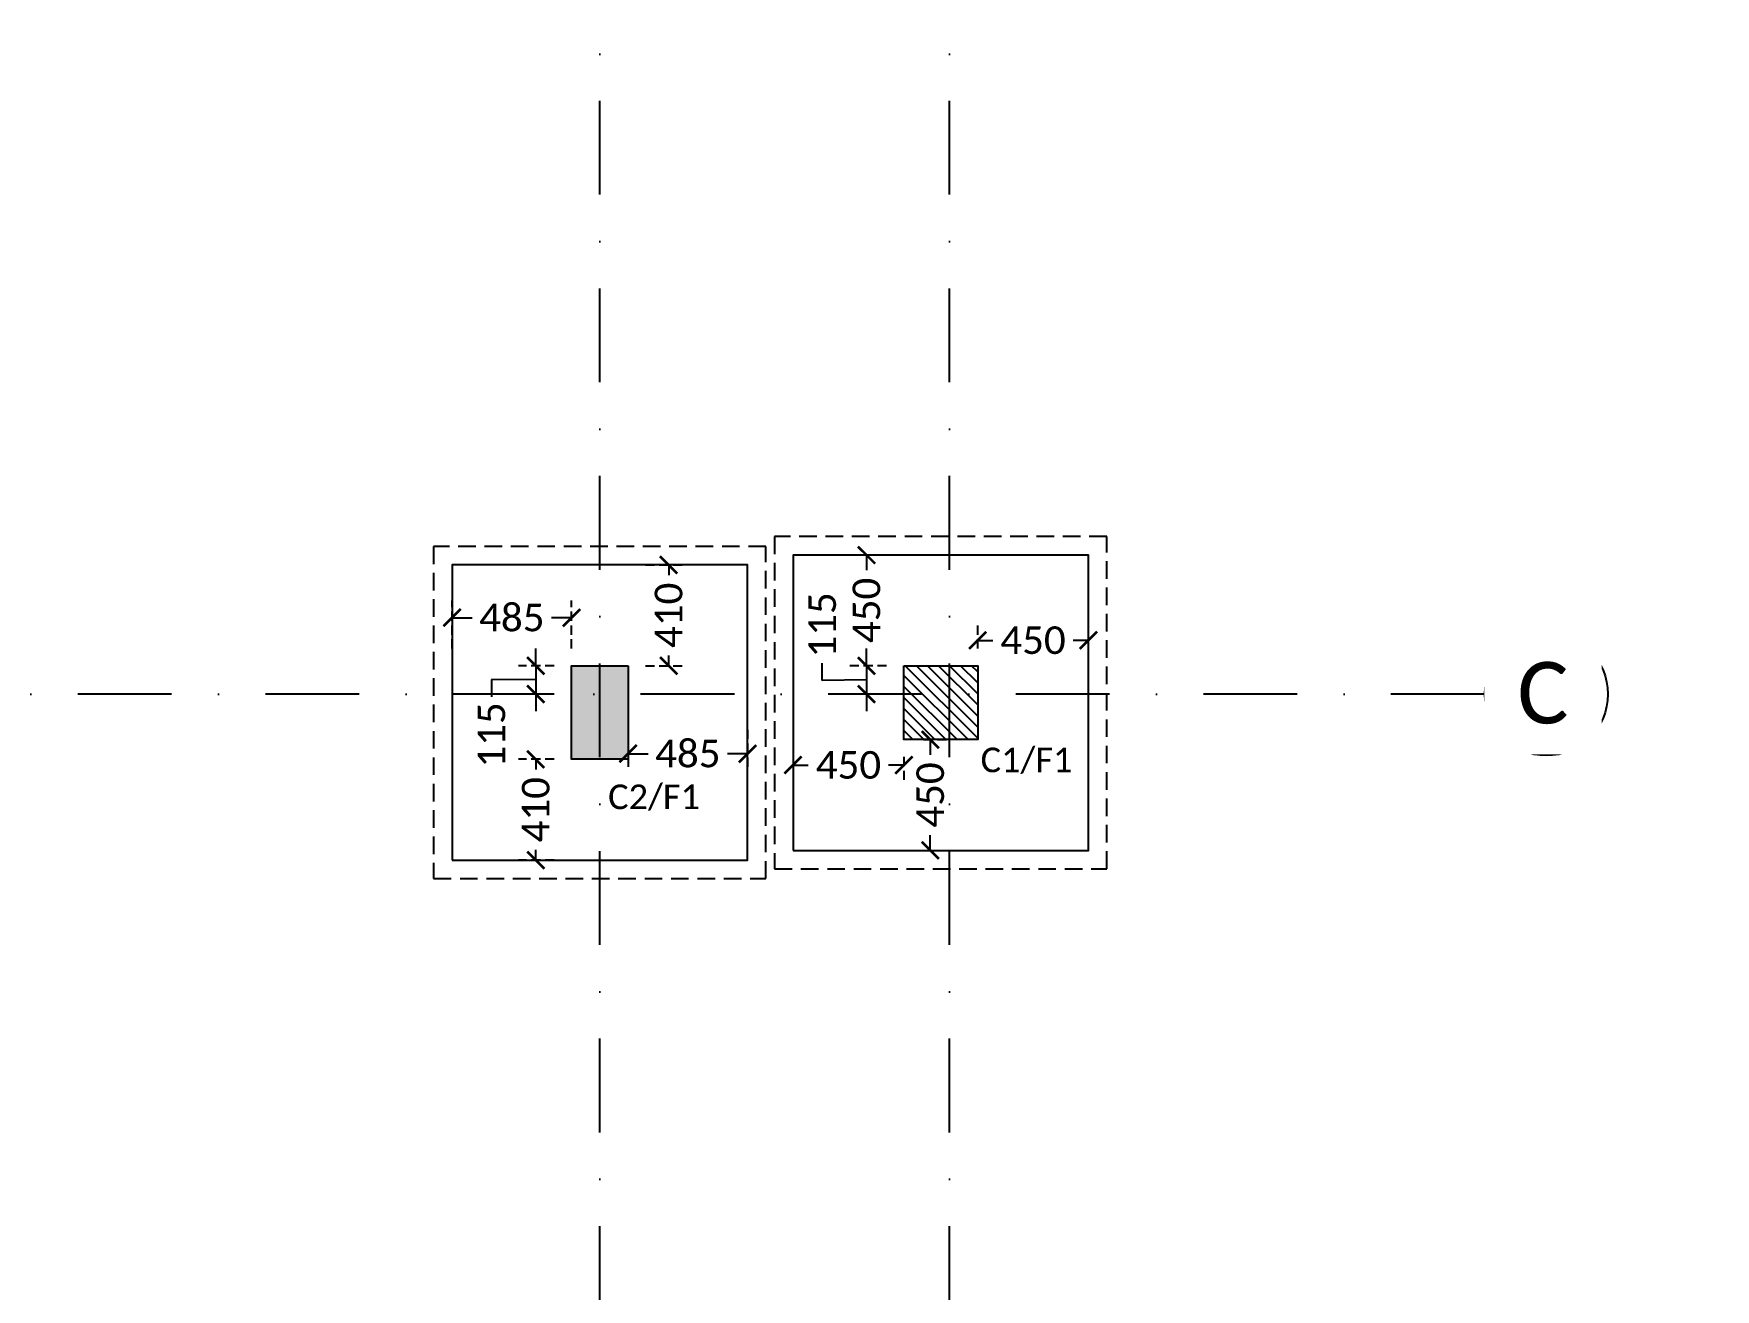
# Model space of a CAD drawing. Header units: millimetres. Extents: x -176651 to 954389, y -469666 to 486614.
# Drawn here: x 831647 to 838479, y 170606 to 175709 of the extents above; entities that cross this region are included whole.
import ezdxf
from ezdxf.xclip import XClip

# ---------------------------------------------------------------- set-up
doc = ezdxf.new("R2010")
doc.units = ezdxf.units.MM
doc.header["$LTSCALE"] = 150
doc.header["$XCLIPFRAME"] = 2
for name, pattern in [('1625E_Grid$0$DASHDOTX2', [50.8, 25.4, -12.7, 0, -12.7]), ('3BHK-W(SB)$0$HIDDEN', [0.375, 0.25, -0.125]), ('HIDDEN2', [4.7625, 3.175, -1.5875])]:
    doc.linetypes.add(name, pattern=pattern)
for name, color, linetype in [('1625E_Columns$0$ad-Column', 3, 'Continuous'), ('1625E_Columns$0$ad-Column Hatch', 125, 'Continuous'), ('1625E_Columns$0$ad-RCC', 3, 'Continuous'), ('1625E_Columns$0$ad-RCC Hatch', 125, 'Continuous'), ('1625E_Grid$0$ad-Grid', 8, '1625E_Grid$0$DASHDOTX2'), ('1625E_Grid$0$ad-Text main', 7, 'Continuous'), ('ad-Footing line', 2, 'Continuous'), ('ad-PCC line', 8, 'HIDDEN2'), ("Plot's Boundary$0$ad-Road", 8, 'Continuous'), ("Plot's Boundary$0$ad-Road Hatch", 8, 'Continuous')]:
    doc.layers.add(name, color=color, linetype=linetype)
for name, color, linetype, true_color in [('ad-External Dimensions', 5, 'Continuous', 0x0000ff), ('ad-Foundation text', 6, 'Continuous', 0xff00ff), ('ad-Internal Dimensions', 5, 'Continuous', 0x0000ff)]:
    doc.layers.add(name, color=color, linetype=linetype, true_color=true_color)
doc.styles.add('1625E_Grid$0$Standard', font='arial.ttf')
doc.styles.get("Standard").update_dxf_attribs({"font": 'calibril.ttf'})
doc.dimstyles.new('A-75-DIM-INT (Framing)', dxfattribs={"dimscale": 100, "dimtxt": 1.6, "dimasz": 1, "dimexe": 1, "dimexo": 1, "dimgap": 0.5, "dimtad": 0, "dimdec": 0, "dimdsep": 46, "dimtxsty": 'Standard', "dimblk": 'ARCHTICK', "dimcen": 0.025, "dimclrd": 5, "dimclre": 5, "dimclrt": 256, "dimazin": 2, "dimtfac": 1, "dimtdec": 0, "dimtmove": 1, "dimatfit": 0, "dimldrblk": 'ARCHTICK', "dimfxl": 1, "dimfxlon": 1, "dimtfill": 1, "dimtolj": 1, "dimtzin": 0, "dimarcsym": 0})

# ---------------------------------------------------------------- blocks, each defined once
blk = doc.blocks.new("Plot's Boundary$0$A$C4fb60e89")
at = {"layer": "Plot's Boundary$0$ad-Road Hatch", "ltscale": 5, "transparency": 33554687}
h = blk.add_hatch(dxfattribs=at)
h.set_pattern_fill('AR-HBONE', color=256, scale=15)
h.set_pattern_definition([(45, (-193247.7, -428758.8), (0, 2155.2615), [4572, -1524]), (135, (-192170.1, -427681.1), (2e-13, 2155.2615), [4572, -1524])])
h.paths.add_polyline_path([(175594.5, -250241), (169177.9, -249341.1), (167473.5, -249057.1), (167473.5, -138693.9), (101313.5, -138693.9), (101313.5, -199953.9), (101307.7, -237994.6), (101040.4, -268291), (101007.7, -280967.7), (101066.4, -293683.6), (101242.5, -311127.2), (100909.9, -319343.6), (100949.1, -333937.5), (100668.7, -366959.6), (100727.3, -390982.9), (100668.7, -404585.6), (100538.2, -420418.5), (100466.5, -428758.8), (92426.2, -427265.5), (92163.5, -427209.5), (92163.5, -321453.9), (24803.5, -321453.9), (24803.5, -412960.5), (15653.5, -411028.6), (15653.5, -321452.2), (-19535.1, -321452.2), (-34427.5, -319476.7), (-65207.4, -315394.6), (-171770.1, -301268.1), (-185853.9, -298333.1), (-193247.7, -296831.5), (-193244, -292907.6), (-191913.8, -285219.4), (-191838.8, -284678.8), (-183397.4, -286393.2), (-169722.9, -289242.8), (-53141.2, -304697.5), (-18730.1, -309262.2), (15653.3, -309262.2), (15653.5, 703.4), (24803.5, 1114.6), (24803.5, -129543.9), (92163.5, -129543.9), (92163.5, 15133.3), (101313.5, 17712.8), (101313.5, -129543.9), (167473.5, -129543.9), (167473.5, 35551.6), (175738, 37855), (175848.8, 28595.3), (175835.8, 25947.4), (175777.1, 14040.5), (175855.3, 2315.8), (175659.7, -18036.1), (175731.4, -34038.6), (175718.4, -46839.2), (175672.7, -63402.4), (175816.2, -82071.9), (175542.3, -106356), (175490.2, -124640.8), (175574.9, -145018.8), (175731.4, -168892), (175796.6, -181268.8), (175796.6, -192667.4), (175744.5, -208200.3), (175829.2, -223276.8), (175887.9, -234871.1)])
h.paths.add_polyline_path([(24803.5, -309263.9), (92163.5, -309263.9), (92163.5, -138693.9), (24803.5, -138693.9)], flags=16)
blk = doc.blocks.new("Plot's Boundary")
at = {"layer": "Plot's Boundary$0$ad-Road", "ltscale": 5}
blk.add_blockref("Plot's Boundary$0$A$C4fb60e89", (191838.8, 428758.8), dxfattribs=at)
blk = doc.blocks.new('1625E_Columns$0$A$C42b14ea2')
at = {"layer": '1625E_Columns$0$ad-RCC Hatch', "transparency": 33554687}
h = blk.add_hatch(dxfattribs=at)
h.set_pattern_fill('ANSI31', color=256, scale=10)
h.set_pattern_definition([(45, (13250, 8645), (-22.45064, 22.45064), [])])
h.paths.add_polyline_path([(0, 0), (300, 0), (300, 300), (0, 300)])
at = {"layer": '1625E_Columns$0$ad-RCC'}
blk.add_lwpolyline([(0, 0), (300, 0), (300, 300), (0, 300)], close=True, dxfattribs=at)
blk = doc.blocks.new('1625E_Columns$0$zw$6AA0')
at = {"layer": '1625E_Columns$0$ad-Column Hatch', "transparency": 33554687}
h = blk.add_hatch(color=256, dxfattribs=at)
h.dxf.hatch_style = 1
h.paths.add_polyline_path([(0, -230), (380, -230), (380, 0), (0, 0)])
at = {"layer": '1625E_Columns$0$ad-Column'}
blk.add_lwpolyline([(0, -230), (380, -230), (380, 0), (0, 0)], close=True, dxfattribs=at)
blk = doc.blocks.new('1625E_Columns')
at = {"layer": '1625E_Columns$0$ad-Column', "xscale": -1, "rotation": 90}
blk.add_blockref('1625E_Columns$0$zw$6AA0', (11890, 4745), dxfattribs=at)
at = {"layer": '1625E_Columns$0$ad-RCC', "xscale": -1, "rotation": 180}
blk.add_blockref('1625E_Columns$0$A$C42b14ea2', (13240, 4745), dxfattribs=at)
blk = doc.blocks.new('1625E_Grid')
at = {"layer": '1625E_Grid$0$ad-Grid', "ltscale": 0.1}
for points in [[(12005, -4010), (12005, 16020)], [(13424.9, -4010), (13424.9, 16020)], [(15600, 4630), (-1800, 4630)]]:
    blk.add_lwpolyline(points, dxfattribs=at)
at = {"layer": '1625E_Grid$0$ad-Grid', "color": 7, "linetype": 'ByBlock'}
blk.add_circle((15850, 4630), 250, dxfattribs=at)
at = {"layer": '1625E_Grid$0$ad-Text main', "insert": (15836.5, 4634), "char_height": 250, "width": 227.385, "attachment_point": 5, "style": '1625E_Grid$0$Standard', "bg_fill": 2}
blk.add_mtext('{\\fCalibri|b0|i0|c0|p34;C}', dxfattribs=at)
blk = doc.blocks.new('zw$D00E')
at = {"layer": 'ad-Footing line'}
for points in [[(-715, -9665), (485, -9665), (485, -8465), (-715, -8465)], [(670, -9625), (1870, -9625), (1870, -8425), (670, -8425)]]:
    blk.add_lwpolyline(points, close=True, dxfattribs=at)
at = {"layer": 'ad-PCC line', "ltscale": 0.15}
for points in [[(-790, -9740), (560, -9740), (560, -8390), (-790, -8390)], [(595, -9700), (1945, -9700), (1945, -8350), (595, -8350)]]:
    blk.add_lwpolyline(points, close=True, dxfattribs=at)
blk = doc.blocks.new('zw$3F63')
at = {"layer": 'ad-Foundation text', "char_height": 100, "width": 349.312, "attachment_point": 5}
for s, insert in [('\\pxt5;C1/F1', (1618.5, -9260.8)), ('\\pxt5;C2/F1', (105.2, -9410.8))]:
    blk.add_mtext(s, dxfattribs=dict(at, insert=insert))
blk = doc.blocks.new('_ArchTick')
at = {"color": 0, "linetype": 'ByBlock', "const_width": 0.15}
blk.add_lwpolyline([(-0.5, -0.5), (0.5, 0.5)], dxfattribs=at)
blk = doc.blocks.new('*D117')
at = {"layer": 'ad-Internal Dimensions', "linetype": '3BHK-W(SB)$0$HIDDEN', "lineweight": -2, "transparency": 16777216}
for p, q in [((70, -8465), (234.7, -8465)), ((70, -8875), (234.7, -8875))]:
    blk.add_line(p, q, dxfattribs=at)
at = {"layer": 'ad-Internal Dimensions', "lineweight": -2, "transparency": 16777216}
for p, q in [((164.7, -8465), (164.7, -8506.6)), ((164.7, -8875), (164.7, -8833.4))]:
    blk.add_line(p, q, dxfattribs=at)
at = {"layer": 'Defpoints', "color": 0, "transparency": 16777216}
for p in [(0, -8465), (164.7, -8465), (0, -8875)]:
    blk.add_point(p, dxfattribs=at)
at = {"layer": 'ad-Internal Dimensions', "lineweight": -2, "transparency": 16777216, "xscale": 70, "yscale": 70, "zscale": 70}
for p, rotation in [((164.7, -8465), 90), ((164.7, -8875), 270)]:
    blk.add_blockref('_ArchTick', p, dxfattribs=dict(at, rotation=rotation))
at = {"layer": 'ad-Internal Dimensions', "transparency": 16777216, "insert": (164.7, -8670), "char_height": 112, "attachment_point": 5, "rotation": 90, "bg_fill": 3, "box_fill_scale": 1.1, "bg_fill_color": 256, "bg_fill_true_color": 13158600, "bg_fill_transparency": 0}
blk.add_mtext('\\A1;410', dxfattribs=at)
blk = doc.blocks.new('*D118')
at = {"layer": 'ad-Internal Dimensions', "lineweight": -2, "transparency": 16777216}
for p, q in [((-375.2, -8875), (-375.2, -8805)), ((-375.2, -8875), (-375.2, -8990)), ((-375.2, -8875), (-375.2, -8990)), ((-375.2, -8932.5), (-554.9, -8931)), ((-554.9, -8931), (-554.9, -9001)), ((-375.2, -8990), (-375.2, -9060))]:
    blk.add_line(p, q, dxfattribs=at)
at = {"layer": 'ad-Internal Dimensions', "linetype": '3BHK-W(SB)$0$HIDDEN', "lineweight": -2, "transparency": 16777216}
for p, q in [((-300, -8875), (-445.2, -8875)), ((-300, -8990), (-445.2, -8990))]:
    blk.add_line(p, q, dxfattribs=at)
at = {"layer": 'Defpoints', "color": 0, "transparency": 16777216}
for p in [(-230, -8875), (-375.2, -8990), (-230, -8990)]:
    blk.add_point(p, dxfattribs=at)
at = {"layer": 'ad-Internal Dimensions', "lineweight": -2, "transparency": 16777216, "xscale": 70, "yscale": 70, "zscale": 70}
for p, rotation in [((-375.2, -8875), 270), ((-375.2, -8990), 90)]:
    blk.add_blockref('_ArchTick', p, dxfattribs=dict(at, rotation=rotation))
at = {"layer": 'ad-Internal Dimensions', "transparency": 16777216, "insert": (-554.9, -9156.2), "char_height": 112, "attachment_point": 5, "rotation": 90, "bg_fill": 3, "box_fill_scale": 1.1, "bg_fill_color": 256, "bg_fill_true_color": 13158600, "bg_fill_transparency": 0}
blk.add_mtext('\\A1;115', dxfattribs=at)
blk = doc.blocks.new('*D119')
at = {"layer": 'ad-Internal Dimensions', "linetype": '3BHK-W(SB)$0$HIDDEN', "lineweight": -2, "transparency": 16777216}
for p, q in [((-300, -9255), (-445.2, -9255)), ((-300, -9665), (-445.2, -9665))]:
    blk.add_line(p, q, dxfattribs=at)
at = {"layer": 'ad-Internal Dimensions', "lineweight": -2, "transparency": 16777216}
for p, q in [((-375.2, -9255), (-375.2, -9296.6)), ((-375.2, -9665), (-375.2, -9623.4))]:
    blk.add_line(p, q, dxfattribs=at)
at = {"layer": 'Defpoints', "color": 0, "transparency": 16777216}
for p in [(-230, -9255), (-375.2, -9665), (-230, -9665)]:
    blk.add_point(p, dxfattribs=at)
at = {"layer": 'ad-Internal Dimensions', "lineweight": -2, "transparency": 16777216, "xscale": 70, "yscale": 70, "zscale": 70}
for p, rotation in [((-375.2, -9255), 90), ((-375.2, -9665), 270)]:
    blk.add_blockref('_ArchTick', p, dxfattribs=dict(at, rotation=rotation))
at = {"layer": 'ad-Internal Dimensions', "transparency": 16777216, "insert": (-375.2, -9460), "char_height": 112, "attachment_point": 5, "rotation": 90, "bg_fill": 3, "box_fill_scale": 1.1, "bg_fill_color": 256, "bg_fill_true_color": 13158600, "bg_fill_transparency": 0}
blk.add_mtext('\\A1;410', dxfattribs=at)
blk = doc.blocks.new('*D120')
at = {"layer": 'ad-Internal Dimensions', "linetype": '3BHK-W(SB)$0$HIDDEN', "lineweight": -2, "transparency": 16777216}
for p, q in [((-715, -8805), (-715, -8609.5)), ((-230, -8805), (-230, -8609.5))]:
    blk.add_line(p, q, dxfattribs=at)
at = {"layer": 'ad-Internal Dimensions', "lineweight": -2, "transparency": 16777216}
for p, q in [((-715, -8679.5), (-633.5, -8679.5)), ((-230, -8679.5), (-311.5, -8679.5))]:
    blk.add_line(p, q, dxfattribs=at)
at = {"layer": 'Defpoints', "color": 0, "transparency": 16777216}
for p in [(-715, -8679.5), (-715, -8875), (-230, -8875)]:
    blk.add_point(p, dxfattribs=at)
at = {"layer": 'ad-Internal Dimensions', "lineweight": -2, "transparency": 16777216, "xscale": 70, "yscale": 70, "zscale": 70, "rotation": 180}
blk.add_blockref('_ArchTick', (-715, -8679.5), dxfattribs=at)
at = {"layer": 'ad-Internal Dimensions', "lineweight": -2, "transparency": 16777216, "xscale": 70, "yscale": 70, "zscale": 70}
blk.add_blockref('_ArchTick', (-230, -8679.5), dxfattribs=at)
at = {"layer": 'ad-Internal Dimensions', "transparency": 16777216, "insert": (-472.5, -8679.5), "char_height": 112, "attachment_point": 5, "bg_fill": 3, "box_fill_scale": 1.1, "bg_fill_color": 256, "bg_fill_true_color": 13158600, "bg_fill_transparency": 0}
blk.add_mtext('\\A1;485', dxfattribs=at)
blk = doc.blocks.new('*D121')
at = {"layer": 'ad-Internal Dimensions', "linetype": '3BHK-W(SB)$0$HIDDEN', "lineweight": -2, "transparency": 16777216}
for p, q in [((0, -9135), (0, -9302.2)), ((485, -9135), (485, -9302.2))]:
    blk.add_line(p, q, dxfattribs=at)
at = {"layer": 'ad-Internal Dimensions', "lineweight": -2, "transparency": 16777216}
for p, q in [((0, -9232.2), (81.5, -9232.2)), ((485, -9232.2), (403.5, -9232.2))]:
    blk.add_line(p, q, dxfattribs=at)
at = {"layer": 'Defpoints', "color": 0, "transparency": 16777216}
for p in [(0, -9065), (485, -9065), (485, -9232.2)]:
    blk.add_point(p, dxfattribs=at)
at = {"layer": 'ad-Internal Dimensions', "lineweight": -2, "transparency": 16777216, "xscale": 70, "yscale": 70, "zscale": 70, "rotation": 180}
blk.add_blockref('_ArchTick', (0, -9232.2), dxfattribs=at)
at = {"layer": 'ad-Internal Dimensions', "lineweight": -2, "transparency": 16777216, "xscale": 70, "yscale": 70, "zscale": 70}
blk.add_blockref('_ArchTick', (485, -9232.2), dxfattribs=at)
at = {"layer": 'ad-Internal Dimensions', "transparency": 16777216, "insert": (242.5, -9232.2), "char_height": 112, "attachment_point": 5, "bg_fill": 3, "box_fill_scale": 1.1, "bg_fill_color": 256, "bg_fill_true_color": 13158600, "bg_fill_transparency": 0}
blk.add_mtext('\\A1;485', dxfattribs=at)
blk = doc.blocks.new('*D205')
at = {"layer": 'ad-Internal Dimensions', "lineweight": -2, "transparency": 16777216}
for p, q in [((968.5, -8875), (968.5, -8805)), ((788.8, -8934.3), (788.8, -8864.3)), ((968.5, -8875), (968.5, -8990)), ((968.5, -8875), (968.5, -8990)), ((968.5, -8932.5), (788.8, -8934.3)), ((968.5, -8990), (968.5, -9060))]:
    blk.add_line(p, q, dxfattribs=at)
at = {"layer": 'ad-Internal Dimensions', "linetype": '3BHK-W(SB)$0$HIDDEN', "lineweight": -2, "transparency": 16777216}
for p, q in [((1050, -8875), (898.5, -8875)), ((1050, -8990), (898.5, -8990))]:
    blk.add_line(p, q, dxfattribs=at)
at = {"layer": 'Defpoints', "color": 0, "transparency": 16777216}
for p in [(1120, -8875), (968.5, -8990), (1120, -8990)]:
    blk.add_point(p, dxfattribs=at)
at = {"layer": 'ad-Internal Dimensions', "lineweight": -2, "transparency": 16777216, "xscale": 70, "yscale": 70, "zscale": 70}
for p, rotation in [((968.5, -8875), 270), ((968.5, -8990), 90)]:
    blk.add_blockref('_ArchTick', p, dxfattribs=dict(at, rotation=rotation))
at = {"layer": 'ad-Internal Dimensions', "transparency": 16777216, "insert": (788.8, -8709.1), "char_height": 112, "attachment_point": 5, "rotation": 90, "bg_fill": 3, "box_fill_scale": 1.1, "bg_fill_color": 256, "bg_fill_true_color": 13158600, "bg_fill_transparency": 0}
blk.add_mtext('\\A1;115', dxfattribs=at)
blk = doc.blocks.new('*D206')
at = {"layer": 'ad-Internal Dimensions', "linetype": '3BHK-W(SB)$0$HIDDEN', "lineweight": -2, "transparency": 16777216}
for p, q in [((1060, -8425), (898.5, -8425)), ((1050, -8875), (898.5, -8875))]:
    blk.add_line(p, q, dxfattribs=at)
at = {"layer": 'ad-Internal Dimensions', "lineweight": -2, "transparency": 16777216}
for p, q in [((968.5, -8425), (968.5, -8486.6)), ((968.5, -8875), (968.5, -8813.4))]:
    blk.add_line(p, q, dxfattribs=at)
at = {"layer": 'Defpoints', "color": 0, "transparency": 16777216}
for p in [(968.5, -8425), (1130, -8425), (1120, -8875)]:
    blk.add_point(p, dxfattribs=at)
at = {"layer": 'ad-Internal Dimensions', "lineweight": -2, "transparency": 16777216, "xscale": 70, "yscale": 70, "zscale": 70}
for p, rotation in [((968.5, -8425), 90), ((968.5, -8875), 270)]:
    blk.add_blockref('_ArchTick', p, dxfattribs=dict(at, rotation=rotation))
at = {"layer": 'ad-Internal Dimensions', "transparency": 16777216, "insert": (968.5, -8650), "char_height": 112, "attachment_point": 5, "rotation": 90, "bg_fill": 3, "box_fill_scale": 1.1, "bg_fill_color": 256, "bg_fill_true_color": 13158600, "bg_fill_transparency": 0}
blk.add_mtext('\\A1;450', dxfattribs=at)
blk = doc.blocks.new('*D207')
at = {"layer": 'ad-Internal Dimensions', "linetype": '3BHK-W(SB)$0$HIDDEN', "lineweight": -2, "transparency": 16777216}
for p, q in [((1200, -9175), (1297.6, -9175)), ((1200, -9625), (1297.6, -9625))]:
    blk.add_line(p, q, dxfattribs=at)
at = {"layer": 'ad-Internal Dimensions', "lineweight": -2, "transparency": 16777216}
for p, q in [((1227.6, -9175), (1227.6, -9236.6)), ((1227.6, -9625), (1227.6, -9563.4))]:
    blk.add_line(p, q, dxfattribs=at)
at = {"layer": 'Defpoints', "color": 0, "transparency": 16777216}
for p in [(1130, -9175), (1130, -9625), (1227.6, -9625)]:
    blk.add_point(p, dxfattribs=at)
at = {"layer": 'ad-Internal Dimensions', "lineweight": -2, "transparency": 16777216, "xscale": 70, "yscale": 70, "zscale": 70}
for p, rotation in [((1227.6, -9175), 90), ((1227.6, -9625), 270)]:
    blk.add_blockref('_ArchTick', p, dxfattribs=dict(at, rotation=rotation))
at = {"layer": 'ad-Internal Dimensions', "transparency": 16777216, "insert": (1227.6, -9400), "char_height": 112, "attachment_point": 5, "rotation": 90, "bg_fill": 3, "box_fill_scale": 1.1, "bg_fill_color": 256, "bg_fill_true_color": 13158600, "bg_fill_transparency": 0}
blk.add_mtext('\\A1;450', dxfattribs=at)
blk = doc.blocks.new('*D208')
at = {"layer": 'ad-Internal Dimensions', "linetype": '3BHK-W(SB)$0$HIDDEN', "lineweight": -2, "transparency": 16777216}
for p, q in [((1420, -8805), (1420, -8701.6)), ((1870, -8805), (1870, -8701.6))]:
    blk.add_line(p, q, dxfattribs=at)
at = {"layer": 'ad-Internal Dimensions', "lineweight": -2, "transparency": 16777216}
for p, q in [((1420, -8771.6), (1481.6, -8771.6)), ((1870, -8771.6), (1808.4, -8771.6))]:
    blk.add_line(p, q, dxfattribs=at)
at = {"layer": 'Defpoints', "color": 0, "transparency": 16777216}
for p in [(1870, -8771.6), (1420, -8875), (1870, -8875)]:
    blk.add_point(p, dxfattribs=at)
at = {"layer": 'ad-Internal Dimensions', "lineweight": -2, "transparency": 16777216, "xscale": 70, "yscale": 70, "zscale": 70, "rotation": 180}
blk.add_blockref('_ArchTick', (1420, -8771.6), dxfattribs=at)
at = {"layer": 'ad-Internal Dimensions', "lineweight": -2, "transparency": 16777216, "xscale": 70, "yscale": 70, "zscale": 70}
blk.add_blockref('_ArchTick', (1870, -8771.6), dxfattribs=at)
at = {"layer": 'ad-Internal Dimensions', "transparency": 16777216, "insert": (1645, -8771.6), "char_height": 112, "attachment_point": 5, "bg_fill": 3, "box_fill_scale": 1.1, "bg_fill_color": 256, "bg_fill_true_color": 13158600, "bg_fill_transparency": 0}
blk.add_mtext('\\A1;450', dxfattribs=at)
blk = doc.blocks.new('*D209')
at = {"layer": 'ad-Internal Dimensions', "linetype": '3BHK-W(SB)$0$HIDDEN', "lineweight": -2, "transparency": 16777216}
for p, q in [((670, -9245), (670, -9348.4)), ((1120, -9245), (1120, -9348.4))]:
    blk.add_line(p, q, dxfattribs=at)
at = {"layer": 'ad-Internal Dimensions', "lineweight": -2, "transparency": 16777216}
for p, q in [((670, -9278.4), (731.6, -9278.4)), ((1120, -9278.4), (1058.4, -9278.4))]:
    blk.add_line(p, q, dxfattribs=at)
at = {"layer": 'Defpoints', "color": 0, "transparency": 16777216}
for p in [(670, -9175), (1120, -9175), (670, -9278.4)]:
    blk.add_point(p, dxfattribs=at)
at = {"layer": 'ad-Internal Dimensions', "lineweight": -2, "transparency": 16777216, "xscale": 70, "yscale": 70, "zscale": 70, "rotation": 180}
blk.add_blockref('_ArchTick', (670, -9278.4), dxfattribs=at)
at = {"layer": 'ad-Internal Dimensions', "lineweight": -2, "transparency": 16777216, "xscale": 70, "yscale": 70, "zscale": 70}
blk.add_blockref('_ArchTick', (1120, -9278.4), dxfattribs=at)
at = {"layer": 'ad-Internal Dimensions', "transparency": 16777216, "insert": (895, -9278.4), "char_height": 112, "attachment_point": 5, "bg_fill": 3, "box_fill_scale": 1.1, "bg_fill_color": 256, "bg_fill_true_color": 13158600, "bg_fill_transparency": 0}
blk.add_mtext('\\A1;450', dxfattribs=at)
blk = doc.blocks.new('zw$6FB5')
at = {"layer": 'ad-Internal Dimensions'}
for base, p1, p2, angle, picture, middle in [((164.7, -8465), (0, -8875), (0, -8465), 90, '*D117', (164.7, -8670)), ((1227.6, -9625), (1130, -9175), (1130, -9625), 270, '*D207', (1227.6, -9400))]:
    dim = blk.add_linear_dim(base=base, p1=p1, p2=p2, angle=angle, dimstyle='A-75-DIM-INT (Framing)', override={"dimscale": 70, "dimblk": 'ArchTick', "dimclrd": 256, "dimclre": 256, "dimfxl": 10, "dimtfill": 1, "dimtfillclr": 0}, dxfattribs=at)
    dim.commit()
    dim.dimension.update_dxf_attribs({"geometry": picture, "text_midpoint": middle})
for base, p1, p2, angle, picture, middle in [((968.5, -8990), (1120, -8875), (1120, -8990), 270, '*D205', (788.8, -8829.3)), ((-375.2, -8990), (-230, -8875), (-230, -8990), 90, '*D118', (-554.9, -9036))]:
    dim = blk.add_linear_dim(base=base, p1=p1, p2=p2, angle=angle, dimstyle='A-75-DIM-INT (Framing)', override={"dimscale": 70, "dimblk": 'ArchTick', "dimclrd": 256, "dimclre": 256, "dimfxl": 10, "dimtfill": 1, "dimtfillclr": 0}, dxfattribs=at)
    dim.commit()
    dim.dimension.update_dxf_attribs({"geometry": picture, "text_midpoint": middle, "dimtype": 128})
for base, p1, p2, picture, middle in [((1870, -8771.6), (1420, -8875), (1870, -8875), '*D208', (1645, -8771.6)), ((485, -9232.2), (0, -9065), (485, -9065), '*D121', (242.5, -9232.2))]:
    dim = blk.add_linear_dim(base=base, p1=p1, p2=p2, dimstyle='A-75-DIM-INT (Framing)', override={"dimscale": 70, "dimblk": 'ArchTick', "dimclrd": 256, "dimclre": 256, "dimfxl": 10, "dimtfill": 1, "dimtfillclr": 0}, dxfattribs=at)
    dim.commit()
    dim.dimension.update_dxf_attribs({"geometry": picture, "text_midpoint": middle})
for base, p1, p2, angle, picture, middle in [((968.5, -8425), (1120, -8875), (1130, -8425), 270, '*D206', (968.5, -8650)), ((-375.2, -9665), (-230, -9255), (-230, -9665), 90, '*D119', (-375.2, -9460))]:
    dim = blk.add_linear_dim(base=base, p1=p1, p2=p2, angle=angle, dimstyle='A-75-DIM-INT (Framing)', override={"dimscale": 70, "dimblk": 'ArchTick', "dimclrd": 256, "dimclre": 256, "dimfxl": 10, "dimtfill": 1, "dimtfillclr": 0}, dxfattribs=at)
    dim.commit()
    dim.dimension.update_dxf_attribs({"geometry": picture, "text_midpoint": middle})
for base, p1, p2, picture, middle in [((-715, -8679.5), (-230, -8875), (-715, -8875), '*D120', (-472.5, -8679.5)), ((670, -9278.4), (1120, -9175), (670, -9175), '*D209', (895, -9278.4))]:
    dim = blk.add_linear_dim(base=base, p1=p1, p2=p2, dimstyle='A-75-DIM-INT (Framing)', override={"dimscale": 70, "dimblk": 'ArchTick', "dimclrd": 256, "dimclre": 256, "dimfxl": 10, "dimtfill": 1, "dimtfillclr": 0}, dxfattribs=at)
    dim.commit()
    dim.dimension.update_dxf_attribs({"geometry": picture, "text_midpoint": middle})

msp = doc.modelspace()

# ---------------------------------------------------------------- block references
ref = msp.add_blockref("Plot's Boundary", (565520, 0))
XClip(ref).set_block_clipping_path([(245322.2775057808, 154244.8999686334), (289002.2775057808, 204914.8999686334)])

# ---------------------------------------------------------------- next in the draw order: block references
msp.add_blockref('1625E_Columns', (821942.3, 168394.9))

# ---------------------------------------------------------------- next in the draw order: block references
msp.add_blockref('1625E_Grid', (821942.3, 168394.9))

# ---------------------------------------------------------------- next in the draw order: block references
at = {"layer": 'ad-External Dimensions'}
for name in ['zw$D00E', 'zw$3F63']:
    msp.add_blockref(name, (834062.3, 182014.9), dxfattribs=at)

# ---------------------------------------------------------------- next in the draw order: block references
at = {"layer": 'ad-Internal Dimensions'}
msp.add_blockref('zw$6FB5', (834062.3, 182014.9), dxfattribs=at)

doc.saveas('drawing.dxf')
